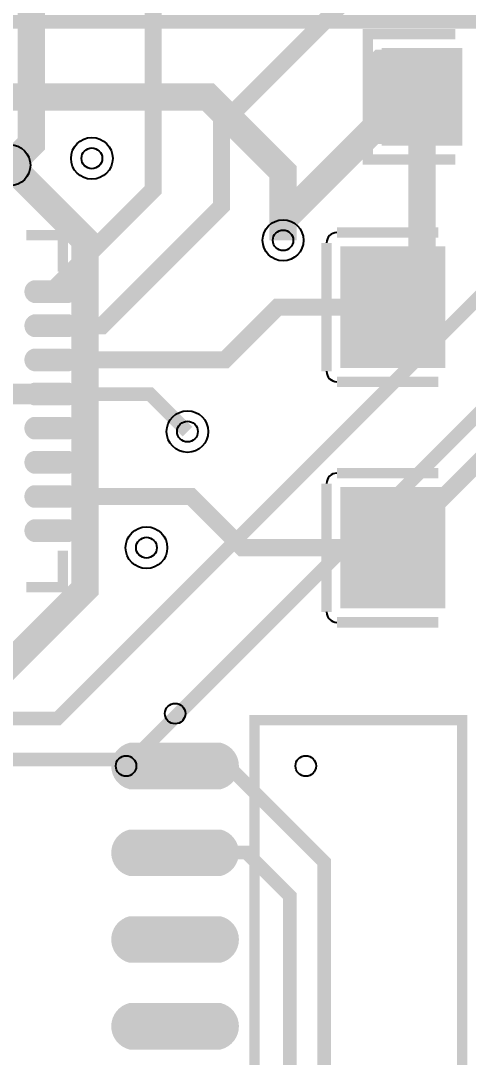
# Model space of a CAD drawing. Header units: millimetres. Extents: x -0.1 to 60.1, y -1.1 to 40.1.
# Drawn here: x 19.56 to 26.11, y 16.14 to 31.31 of the extents above; entities that cross this region are included whole.
import ezdxf

# ---------------------------------------------------------------- set-up
doc = ezdxf.new("R2010")
doc.units = ezdxf.units.MM
for name, color, linetype, true_color in [('BottomLayer', 7, 'Continuous', 0x0000ff), ('Document', 7, 'Continuous', 0xffffff), ('Hole', 7, 'Continuous', 0x222222), ('Multi-Layer', 7, 'Continuous', 0xc0c0c0), ('TopLayer', 7, 'Continuous', 0xff0000), ('TopPasteMaskLayer', 7, 'Continuous', 0x808080), ('TopSilkLayer', 7, 'Continuous', 0xffcc00), ('TopSolderMaskLayer', 7, 'Continuous', 0x800080)]:
    doc.layers.add(name, color=color, linetype=linetype, true_color=true_color)

msp = doc.modelspace()

# ---------------------------------------------------------------- hatches: boundary and pattern name
at = {"layer": 'TopLayer'}
for points in [[(26, 30.889), (26, 29.512), (24.868, 29.512), (24.868, 30.889)], [(25.749, 27.986), (25.749, 26.258), (24.264, 26.258), (24.264, 27.986)], [(19.758, 27.21, -0.785398), (19.758, 27.49), (20.258, 27.49, -0.785398), (20.258, 27.21)], [(19.758, 26.71, -0.785398), (19.758, 26.99), (20.258, 26.99, -0.785398), (20.258, 26.71)], [(19.758, 26.21, -0.785398), (19.758, 26.49), (20.258, 26.49, -0.785398), (20.258, 26.21)], [(19.758, 25.71, -0.785398), (19.758, 25.99), (20.258, 25.99, -0.785398), (20.258, 25.71)], [(19.758, 25.21, -0.785398), (19.758, 25.49), (20.258, 25.49, -0.785398), (20.258, 25.21)], [(19.758, 24.71, -0.785398), (19.758, 24.99), (20.258, 24.99, -0.785398), (20.258, 24.71)], [(19.758, 24.21, -0.785398), (19.758, 24.49), (20.258, 24.49, -0.785398), (20.258, 24.21)], [(25.749, 22.735), (25.749, 24.463), (24.264, 24.463), (24.264, 22.735)], [(19.758, 23.71, -0.785398), (19.758, 23.99), (20.258, 23.99, -0.785398), (20.258, 23.71)], [(22.436, 20.719, -0.785398), (22.436, 20.089), (21.201, 20.089, -0.785398), (21.201, 20.719)], [(22.436, 19.449, -0.785398), (22.436, 18.819), (21.201, 18.819, -0.785398), (21.201, 19.449)], [(22.436, 18.179, -0.785398), (22.436, 17.549), (21.201, 17.549, -0.785398), (21.201, 18.179)], [(22.436, 16.909, -0.785398), (22.436, 16.279), (21.201, 16.279, -0.785398), (21.201, 16.909)]]:
    msp.add_hatch(color=256, dxfattribs=at).paths.add_polyline_path(points)
at = {"layer": 'TopPasteMaskLayer'}
for points in [[(25.95, 30.84), (25.95, 30.42), (25.505, 30.42), (25.505, 29.97), (25.945, 29.97), (25.95, 29.56), (25.9, 29.51), (24.75, 29.51), (24.7, 29.56), (24.7, 30.84), (24.75, 30.89), (25.9, 30.89)], [(25.749, 27.886), (25.749, 27.516), (25.649, 27.416), (25.344, 27.416), (25.244, 27.316), (25.244, 26.928), (25.344, 26.828), (25.649, 26.828), (25.749, 26.728), (25.749, 26.358), (25.649, 26.258), (24.364, 26.258), (24.264, 26.358), (24.264, 27.886), (24.364, 27.986), (25.649, 27.986)], [(19.758, 27.21), (19.741, 27.211), (19.725, 27.214), (19.709, 27.219), (19.693, 27.226), (19.679, 27.234), (19.666, 27.245), (19.654, 27.257), (19.643, 27.27), (19.634, 27.285), (19.627, 27.3), (19.622, 27.316), (19.619, 27.333), (19.618, 27.35), (19.619, 27.367), (19.622, 27.383), (19.627, 27.399), (19.634, 27.415), (19.643, 27.429), (19.654, 27.443), (19.666, 27.455), (19.679, 27.465), (19.693, 27.474), (19.709, 27.481), (19.725, 27.486), (19.741, 27.489), (19.758, 27.49), (20.258, 27.49), (20.275, 27.489), (20.292, 27.486), (20.308, 27.481), (20.323, 27.474), (20.338, 27.465), (20.351, 27.455), (20.363, 27.443), (20.374, 27.429), (20.382, 27.415), (20.389, 27.399), (20.394, 27.383), (20.397, 27.367), (20.398, 27.35), (20.397, 27.333), (20.394, 27.316), (20.389, 27.3), (20.382, 27.285), (20.374, 27.27), (20.363, 27.257), (20.351, 27.245), (20.338, 27.234), (20.323, 27.226), (20.308, 27.219), (20.292, 27.214), (20.275, 27.211), (20.258, 27.21)], [(19.758, 26.71), (19.741, 26.711), (19.725, 26.714), (19.709, 26.719), (19.693, 26.726), (19.679, 26.734), (19.666, 26.745), (19.654, 26.757), (19.643, 26.77), (19.634, 26.785), (19.627, 26.8), (19.622, 26.816), (19.619, 26.833), (19.618, 26.85), (19.619, 26.866), (19.622, 26.883), (19.627, 26.899), (19.634, 26.915), (19.643, 26.929), (19.654, 26.942), (19.666, 26.954), (19.679, 26.965), (19.693, 26.974), (19.709, 26.98), (19.725, 26.986), (19.741, 26.989), (19.758, 26.99), (20.258, 26.99), (20.275, 26.989), (20.292, 26.986), (20.308, 26.98), (20.323, 26.974), (20.338, 26.965), (20.351, 26.954), (20.363, 26.942), (20.374, 26.929), (20.382, 26.915), (20.389, 26.899), (20.394, 26.883), (20.397, 26.866), (20.398, 26.85), (20.397, 26.833), (20.394, 26.816), (20.389, 26.8), (20.382, 26.785), (20.374, 26.77), (20.363, 26.757), (20.351, 26.745), (20.338, 26.734), (20.323, 26.726), (20.308, 26.719), (20.292, 26.714), (20.275, 26.711), (20.258, 26.71)], [(19.758, 26.21), (19.741, 26.211), (19.725, 26.214), (19.709, 26.219), (19.693, 26.226), (19.679, 26.234), (19.666, 26.245), (19.654, 26.257), (19.643, 26.27), (19.634, 26.285), (19.627, 26.3), (19.622, 26.316), (19.619, 26.333), (19.618, 26.35), (19.619, 26.367), (19.622, 26.383), (19.627, 26.399), (19.634, 26.415), (19.643, 26.429), (19.654, 26.443), (19.666, 26.455), (19.679, 26.465), (19.693, 26.474), (19.709, 26.481), (19.725, 26.486), (19.741, 26.489), (19.758, 26.49), (20.258, 26.49), (20.275, 26.489), (20.292, 26.486), (20.308, 26.481), (20.323, 26.474), (20.338, 26.465), (20.351, 26.455), (20.363, 26.443), (20.374, 26.429), (20.382, 26.415), (20.389, 26.399), (20.394, 26.383), (20.397, 26.367), (20.398, 26.35), (20.397, 26.333), (20.394, 26.316), (20.389, 26.3), (20.382, 26.285), (20.374, 26.27), (20.363, 26.257), (20.351, 26.245), (20.338, 26.234), (20.323, 26.226), (20.308, 26.219), (20.292, 26.214), (20.275, 26.211), (20.258, 26.21)], [(19.758, 25.71), (19.741, 25.711), (19.725, 25.714), (19.709, 25.719), (19.693, 25.726), (19.679, 25.734), (19.666, 25.745), (19.654, 25.757), (19.643, 25.77), (19.634, 25.785), (19.627, 25.8), (19.622, 25.816), (19.619, 25.833), (19.618, 25.85), (19.619, 25.866), (19.622, 25.883), (19.627, 25.899), (19.634, 25.915), (19.643, 25.929), (19.654, 25.942), (19.666, 25.954), (19.679, 25.965), (19.693, 25.974), (19.709, 25.98), (19.725, 25.986), (19.741, 25.989), (19.758, 25.99), (20.258, 25.99), (20.275, 25.989), (20.292, 25.986), (20.308, 25.98), (20.323, 25.974), (20.338, 25.965), (20.351, 25.954), (20.363, 25.942), (20.374, 25.929), (20.382, 25.915), (20.389, 25.899), (20.394, 25.883), (20.397, 25.866), (20.398, 25.85), (20.397, 25.833), (20.394, 25.816), (20.389, 25.8), (20.382, 25.785), (20.374, 25.77), (20.363, 25.757), (20.351, 25.745), (20.338, 25.734), (20.323, 25.726), (20.308, 25.719), (20.292, 25.714), (20.275, 25.711), (20.258, 25.71)], [(19.758, 25.21), (19.741, 25.211), (19.725, 25.214), (19.709, 25.219), (19.693, 25.226), (19.679, 25.234), (19.666, 25.245), (19.654, 25.257), (19.643, 25.27), (19.634, 25.285), (19.627, 25.3), (19.622, 25.316), (19.619, 25.333), (19.618, 25.35), (19.619, 25.367), (19.622, 25.383), (19.627, 25.399), (19.634, 25.415), (19.643, 25.429), (19.654, 25.443), (19.666, 25.455), (19.679, 25.465), (19.693, 25.474), (19.709, 25.481), (19.725, 25.486), (19.741, 25.489), (19.758, 25.49), (20.258, 25.49), (20.275, 25.489), (20.292, 25.486), (20.308, 25.481), (20.323, 25.474), (20.338, 25.465), (20.351, 25.455), (20.363, 25.443), (20.374, 25.429), (20.382, 25.415), (20.389, 25.399), (20.394, 25.383), (20.397, 25.367), (20.398, 25.35), (20.397, 25.333), (20.394, 25.316), (20.389, 25.3), (20.382, 25.285), (20.374, 25.27), (20.363, 25.257), (20.351, 25.245), (20.338, 25.234), (20.323, 25.226), (20.308, 25.219), (20.292, 25.214), (20.275, 25.211), (20.258, 25.21)], [(19.758, 24.71), (19.741, 24.711), (19.725, 24.714), (19.709, 24.719), (19.693, 24.726), (19.679, 24.734), (19.666, 24.745), (19.654, 24.757), (19.643, 24.77), (19.634, 24.785), (19.627, 24.8), (19.622, 24.816), (19.619, 24.833), (19.618, 24.85), (19.619, 24.866), (19.622, 24.883), (19.627, 24.899), (19.634, 24.915), (19.643, 24.929), (19.654, 24.942), (19.666, 24.954), (19.679, 24.965), (19.693, 24.974), (19.709, 24.98), (19.725, 24.986), (19.741, 24.989), (19.758, 24.99), (20.258, 24.99), (20.275, 24.989), (20.292, 24.986), (20.308, 24.98), (20.323, 24.974), (20.338, 24.965), (20.351, 24.954), (20.363, 24.942), (20.374, 24.929), (20.382, 24.915), (20.389, 24.899), (20.394, 24.883), (20.397, 24.866), (20.398, 24.85), (20.397, 24.833), (20.394, 24.816), (20.389, 24.8), (20.382, 24.785), (20.374, 24.77), (20.363, 24.757), (20.351, 24.745), (20.338, 24.734), (20.323, 24.726), (20.308, 24.719), (20.292, 24.714), (20.275, 24.711), (20.258, 24.71)], [(19.758, 24.21), (19.741, 24.211), (19.725, 24.214), (19.709, 24.219), (19.693, 24.226), (19.679, 24.234), (19.666, 24.245), (19.654, 24.257), (19.643, 24.27), (19.634, 24.285), (19.627, 24.3), (19.622, 24.316), (19.619, 24.333), (19.618, 24.35), (19.619, 24.367), (19.622, 24.383), (19.627, 24.399), (19.634, 24.415), (19.643, 24.429), (19.654, 24.443), (19.666, 24.455), (19.679, 24.465), (19.693, 24.474), (19.709, 24.481), (19.725, 24.486), (19.741, 24.489), (19.758, 24.49), (20.258, 24.49), (20.275, 24.489), (20.292, 24.486), (20.308, 24.481), (20.323, 24.474), (20.338, 24.465), (20.351, 24.455), (20.363, 24.443), (20.374, 24.429), (20.382, 24.415), (20.389, 24.399), (20.394, 24.383), (20.397, 24.367), (20.398, 24.35), (20.397, 24.333), (20.394, 24.316), (20.389, 24.3), (20.382, 24.285), (20.374, 24.27), (20.363, 24.257), (20.351, 24.245), (20.338, 24.234), (20.323, 24.226), (20.308, 24.219), (20.292, 24.214), (20.275, 24.211), (20.258, 24.21)], [(25.749, 22.835), (25.749, 23.205), (25.649, 23.305), (25.344, 23.305), (25.244, 23.405), (25.244, 23.793), (25.344, 23.893), (25.649, 23.893), (25.749, 23.993), (25.749, 24.363), (25.649, 24.463), (24.364, 24.463), (24.264, 24.363), (24.264, 22.835), (24.364, 22.735), (25.649, 22.735)], [(19.758, 23.71), (19.741, 23.711), (19.725, 23.714), (19.709, 23.719), (19.693, 23.726), (19.679, 23.734), (19.666, 23.745), (19.654, 23.757), (19.643, 23.77), (19.634, 23.785), (19.627, 23.8), (19.622, 23.816), (19.619, 23.833), (19.618, 23.85), (19.619, 23.866), (19.622, 23.883), (19.627, 23.899), (19.634, 23.915), (19.643, 23.929), (19.654, 23.942), (19.666, 23.954), (19.679, 23.965), (19.693, 23.974), (19.709, 23.98), (19.725, 23.986), (19.741, 23.989), (19.758, 23.99), (20.258, 23.99), (20.275, 23.989), (20.292, 23.986), (20.308, 23.98), (20.323, 23.974), (20.338, 23.965), (20.351, 23.954), (20.363, 23.942), (20.374, 23.929), (20.382, 23.915), (20.389, 23.899), (20.394, 23.883), (20.397, 23.866), (20.398, 23.85), (20.397, 23.833), (20.394, 23.816), (20.389, 23.8), (20.382, 23.785), (20.374, 23.77), (20.363, 23.757), (20.351, 23.745), (20.338, 23.734), (20.323, 23.726), (20.308, 23.719), (20.292, 23.714), (20.275, 23.711), (20.258, 23.71)], [(22.436, 20.719, -0.785398), (22.436, 20.089), (21.201, 20.089, -0.785398), (21.201, 20.719)], [(22.436, 19.449, -0.785398), (22.436, 18.819), (21.201, 18.819, -0.785398), (21.201, 19.449)], [(22.436, 18.179, -0.785398), (22.436, 17.549), (21.201, 17.549, -0.785398), (21.201, 18.179)], [(22.436, 16.909, -0.785398), (22.436, 16.279), (21.201, 16.279, -0.785398), (21.201, 16.909)]]:
    msp.add_hatch(color=256, dxfattribs=at).paths.add_polyline_path(points)
at = {"layer": 'TopSolderMaskLayer'}
for points in [[(26.025, 30.914), (26.025, 29.486), (24.842, 29.486), (24.842, 30.914)], [(25.775, 28.012), (25.775, 26.233), (24.239, 26.233), (24.239, 28.012)], [(19.742, 27.184, -0.785398), (19.742, 27.515), (20.275, 27.515, -0.785398), (20.275, 27.184)], [(19.742, 26.684, -0.785398), (19.742, 27.015), (20.275, 27.015, -0.785398), (20.275, 26.684)], [(19.742, 26.184, -0.785398), (19.742, 26.515), (20.275, 26.515, -0.785398), (20.275, 26.184)], [(19.742, 25.684, -0.785398), (19.742, 26.015), (20.275, 26.015, -0.785398), (20.275, 25.684)], [(19.742, 25.184, -0.785398), (19.742, 25.515), (20.275, 25.515, -0.785398), (20.275, 25.184)], [(19.742, 24.684, -0.785398), (19.742, 25.015), (20.275, 25.015, -0.785398), (20.275, 24.684)], [(19.742, 24.184, -0.785398), (19.742, 24.515), (20.275, 24.515, -0.785398), (20.275, 24.184)], [(25.775, 22.71), (25.775, 24.489), (24.239, 24.489), (24.239, 22.71)], [(19.742, 23.684, -0.785398), (19.742, 24.015), (20.275, 24.015, -0.785398), (20.275, 23.684)], [(22.486, 20.744, -0.785398), (22.486, 20.063), (21.151, 20.063, -0.785398), (21.151, 20.744)], [(22.486, 19.474, -0.785398), (22.486, 18.793), (21.151, 18.793, -0.785398), (21.151, 19.474)], [(22.486, 18.204, -0.785398), (22.486, 17.523), (21.151, 17.523, -0.785398), (21.151, 18.204)], [(22.486, 16.934, -0.785398), (22.486, 16.253), (21.151, 16.253, -0.785398), (21.151, 16.934)]]:
    msp.add_hatch(color=256, dxfattribs=at).paths.add_polyline_path(points)

# ---------------------------------------------------------------- linework, layer by layer
at = {"layer": 'BottomLayer'}
for points, const_width in [([(15.2, 22.101), (15.2, 22.901), (14.801, 23.299), (13.899, 23.299), (13.399, 22.799), (11.9, 22.799), (11.199, 23.5), (11.199, 28.1), (14.4, 31.3), (28.001, 31.3), (32.035, 35.334), (41.961, 35.334)], 0.2), ([(16.8, 21.699), (17.399, 21.1), (20.099, 21.1), (31.466, 32.466), (41.961, 32.466)], 0.2), ([(13.7, 26.6), (13.7, 28.9), (15, 30.2), (22.3, 30.2), (23.4, 29.1), (23.4, 28.1)], 0.4), ([(16, 21.7), (16, 21.3), (16.8, 20.5), (21.2, 20.5), (30.3, 29.6), (41.96, 29.6)], 0.2), ([(19.4, 29.2), (20.501, 28.1), (20.501, 24.399)], 0.4), ([(20.501, 24.399), (20.501, 23.001), (19.3, 21.8), (18.1, 21.8)], 0.4)]:
    msp.add_lwpolyline(points, dxfattribs=dict(at, const_width=const_width))
at = {"layer": 'Document'}
msp.add_circle((21.101, 20.404), 0.15, dxfattribs=at)
at = {"layer": 'Hole'}
for centre, radius in [((20.6, 29.3), 0.152), ((23.4, 28.1), 0.15), ((22, 25.3), 0.152), ((21.4, 23.6), 0.152)]:
    msp.add_circle(centre, radius, dxfattribs=at)
at = {"layer": 'Multi-Layer'}
for centre, radius in [((20.6, 29.3), 0.305), ((19.4, 29.2), 0.3), ((23.4, 28.1), 0.3), ((22, 25.3), 0.305), ((21.4, 23.6), 0.305)]:
    msp.add_circle(centre, radius, dxfattribs=at)
at = {"layer": 'TopLayer'}
for points, const_width in [([(20.008, 26.85), (20.75, 26.85), (22.5, 28.6), (22.5, 29.799), (25.001, 32.301), (25.001, 34.1)], 0.25), ([(19.716, 32.569), (19.716, 29.516), (19.4, 29.2)], 0.4), ([(20.008, 27.35), (21.499, 28.84), (21.499, 32.406)], 0.25), ([(25.434, 30.2), (25.2, 30.2), (23.4, 28.4), (23.4, 28.1)], 0.4), ([(25.434, 30.2), (25.434, 27.547), (25.008, 27.121)], 0.4), ([(25.007, 23.599), (26.5, 25.093), (26.5, 28.7)], 0.25), ([(25.007, 27.121), (23.321, 27.121), (22.55, 26.35), (20.008, 26.35)], 0.25), ([(20.008, 25.85), (17.851, 25.85), (17.601, 25.6)], 0.3), ([(20.008, 25.85), (21.451, 25.85), (22, 25.3)], 0.2), ([(20.008, 24.35), (22.05, 24.35), (22.8, 23.6), (25.007, 23.6)], 0.25), ([(21.818, 20.405), (22.595, 20.405), (24, 19), (24, 14.5), (24.6, 13.9), (24.6, 11.8), (24.94, 11.46), (27.126, 11.46)], 0.2), ([(21.818, 19.135), (22.865, 19.135), (23.5, 18.5), (23.5, 13.9), (23.9, 13.5), (23.9, 11.4), (24.48, 10.82), (27.126, 10.82)], 0.2)]:
    msp.add_lwpolyline(points, dxfattribs=dict(at, const_width=const_width))
at = {"layer": 'TopSilkLayer', "const_width": 0.152}
for points in [[(25.924, 31.117), (24.639, 31.117), (24.639, 29.283), (25.924, 29.283)], [(20.177, 27.642), (20.177, 28.176), (19.643, 28.176)], [(25.673, 28.215), (24.188, 28.215)], [(24.036, 28.062), (24.036, 26.182)], [(24.188, 26.03), (25.673, 26.03)], [(24.188, 24.692), (25.673, 24.692)], [(24.036, 22.659), (24.036, 24.539)], [(20.177, 23.557), (20.177, 23.023), (19.643, 23.023)], [(25.673, 22.507), (24.188, 22.507)]]:
    msp.add_lwpolyline(points, dxfattribs=at)
msp.add_lwpolyline([(22.98, 21.075), (26.023, 21.075), (26.023, 15.923), (22.98, 15.923), (22.98, 21.075)], close=True, dxfattribs=at)
at = {"layer": 'TopSilkLayer'}
for centre in [(21.819, 21.171), (23.732, 20.404)]:
    msp.add_circle(centre, 0.15, dxfattribs=at)
for centre, start, end in [((24.188, 28.062), 90, 180), ((24.188, 26.182), 180, 270), ((24.188, 24.539), 90, 180), ((24.188, 22.659), 180, 270)]:
    msp.add_arc(centre, 0.152, start, end, dxfattribs=at)

doc.saveas('drawing.dxf')
